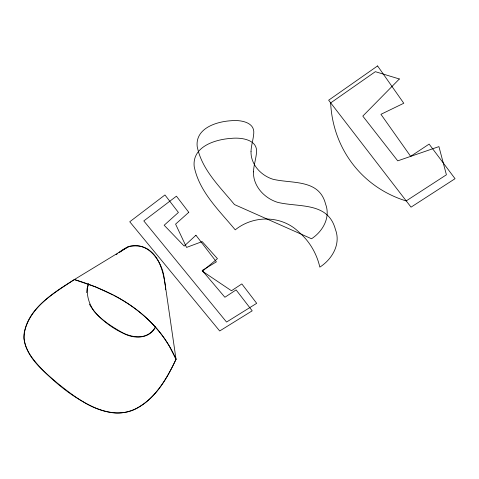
<?xml version="1.0" encoding="UTF-8"?>
<svg xmlns="http://www.w3.org/2000/svg" width="479" height="479" viewBox="0 0 479 479"><rect width="100%" height="100%" fill="white"/><g stroke="black" fill="none" stroke-linecap="round" stroke-linejoin="round"><path stroke-width="0.72" d="M165.447 289.418L165.626 287.645L164.363 279.622M86.663 292.681L87.094 288.532L88.507 284.065M165.387 289.789L165.626 287.645M88.507 283.586C86.322 290.124 87.328 297.321 89.914 303.584A41.673 38.075 19.6 0 0 94.219 311.386C106.224 325.84 141.095 350.73 155.501 326.971M147.951 249.284C158.878 256.385 162.615 269.988 164.812 282.077L176.032 359.238C167.668 377.183 157.369 395.522 140.096 406.282C122.648 418.514 100.093 411.892 83.364 401.851A148.706 136.766 16.7 0 1 69.611 393.157C58.504 385.266 48.355 376.069 39.05 366.13C30.824 357.035 22.226 345.569 24.261 332.546C29.878 307.225 53.905 292.435 74.359 279.562L128.767 246.44A39.38 36.182 19.1 0 1 131.042 246.086L136.844 245.871M114.319 295.579C140.982 309.416 164.123 331.336 176.032 359.238C164.674 383.571 146.412 413.742 115.822 413.066C93.369 411.491 74.784 397.007 57.845 383.493C43.679 371.315 26.489 358.154 23.986 338.3C24.381 309.763 53.504 293.555 74.359 279.562L95.351 286.825L113.236 295.01M155.549 327.031C149.208 339.395 133 339.156 122.468 332.707C109.847 325.51 96.59 317.152 89.381 304.105M116.134 254.696L117.265 253.87M119.049 252.673C140.467 233.518 162.225 256.81 164.261 279.089M128.767 246.44L122.522 250.331A188.061 166.566 5.2 0 0 119.493 252.331M74.359 279.562C102.296 287.891 129.516 300.992 150.376 321.75A121.403 105.152 19.5 0 1 165.075 339.431L169.141 345.802L176.032 359.238M136.844 245.925A22.184 20.495 20.5 0 1 147.981 249.236M251.026 151.364C250.673 159.687 255.073 167.596 261.342 172.835A34.901 34.099 -20 0 0 266.504 176.434A33.787 33.003 -19.5 0 0 272.928 179.242C292.25 183.876 319.236 178.865 325.582 204.084C330.773 217.496 322.744 231.465 311.536 238.764L234.471 204.575C219.993 186.864 201.701 169.722 197.174 146.406C195.324 128.144 216.616 121.594 231.141 120.726C239.757 119.792 254.852 121.81 253.762 133.431C253.307 139.473 251.23 145.287 251.026 151.364M253.493 171.877C253.092 180.978 257.947 189.624 264.821 195.324A38.452 37.284 -15.6 0 0 270.497 199.258A37.224 36.087 -15.2 0 0 277.563 202.324C298.98 207.599 328.097 201.629 335.426 229.465C341.09 244.122 332.115 259.277 319.84 267.12C317.631 257.534 313.344 248.415 307.213 240.715A66.246 61.719 2.3 0 0 298.806 231.992C281.634 215.239 253.631 214.969 235.237 229.842C219.322 210.538 199.204 191.881 194.175 166.387C192.163 146.317 215.67 139.293 231.591 138.347C241.051 137.359 257.708 139.491 256.522 152.28C256.02 158.884 253.72 165.237 253.493 171.877M399.36 78.981L362.795 116.104L397.738 160.848L438.926 146.61L446.41 174.793L406.156 200.941A123.941 113.984 -42.2 0 1 330.642 102.937L375.344 71.682L399.36 78.981M195.935 235.243L184.193 246.074L164.165 225.244L178.41 212.46L164.95 194.959L129.755 221.777L219.693 330.977L252.199 310.823L236.099 289.903L224.891 297.267L202.192 270.467L216.388 261.839L195.935 235.243M188.786 212.323L175.583 224.124L186.565 247.421L202.18 241.584L217.442 258.666L202.419 271.222L231.459 290.753L241.841 283.921L256.696 303.321L226.555 322.05L143.814 220.927L176.44 196.186L188.786 212.323M377.578 65.934L328.648 100.207L411.042 207.15L455.05 178.697L429.124 144.095L410.653 156.346L380.943 114.313L403.779 103.248L377.578 65.934"/></g></svg>
